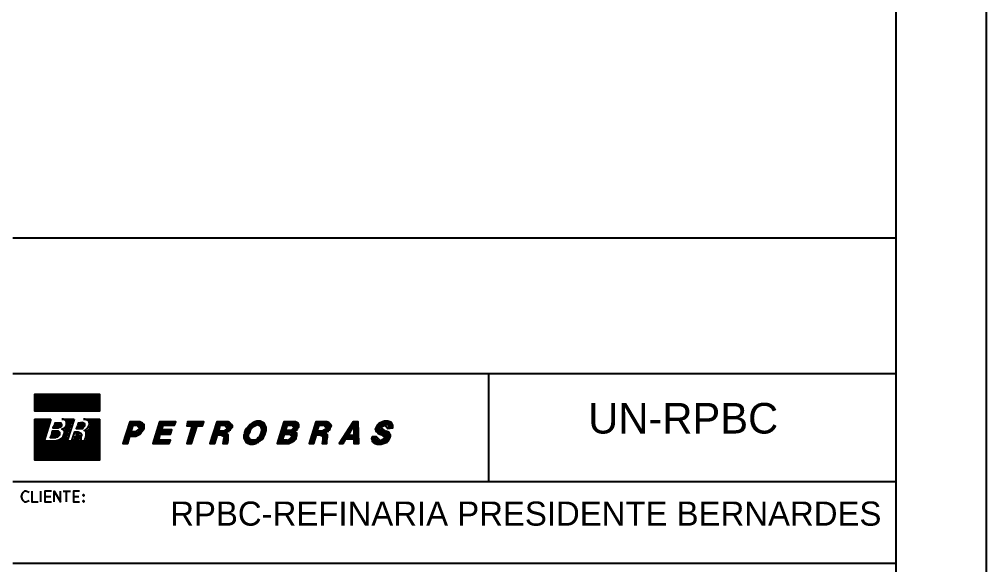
# Paper-space layout 'FOLHA 2' of a CAD drawing. Extents: x 518 to 1126, y -1 to 420.
# Drawn here: x 972.3 to 1114.7, y 78.5 to 158.7 of the extents above; entities that cross this region are included whole.
import ezdxf

# ---------------------------------------------------------------- set-up
doc = ezdxf.new("R2010")
doc.units = 0
doc.header["$MEASUREMENT"] = 0
doc.layers.add('GT_1', color=7, linetype='Continuous')
doc.styles.add('HTX1', font='O8116901', dxfattribs={"width": 1.02})

psp = doc.layouts.new('FOLHA 2')

# ---------------------------------------------------------------- linework, layer by layer
at = {"linetype": 'Continuous'}
psp.add_line((1114.7, 2.95), (1114.7, 416.17), dxfattribs=at)
at = {"layer": 'GT_1', "flags": 128}
for points in [[(542.59, 8.69), (1101.39, 8.69), (1101.39, 408.49)], [(1101.39, 8.69), (1101.39, 408.49)], [(971.39, 126.59), (1101.39, 126.59)], [(971.39, 106.59), (1101.39, 106.59)], [(1041.39, 106.59), (1041.39, 90.69)], [(981.79, 101.09), (984.19, 101.09), (984.19, 103.49), (974.59, 103.49), (974.59, 101.09), (979.39, 101.09), (981.79, 101.09)], [(974.59, 103.49), (984.19, 103.49)], [(974.59, 103.29), (984.19, 103.29)], [(974.59, 103.09), (984.19, 103.09)], [(974.59, 102.89), (984.19, 102.89)], [(974.59, 102.69), (984.19, 102.69)], [(974.59, 102.49), (984.19, 102.49)], [(974.59, 102.29), (984.19, 102.29)], [(974.59, 102.09), (984.19, 102.09)], [(974.59, 101.89), (984.19, 101.89)], [(974.59, 101.69), (984.19, 101.69)], [(974.59, 101.49), (984.19, 101.49)], [(974.59, 101.29), (984.19, 101.29)], [(974.59, 99.89), (976.99, 99.89)], [(974.59, 99.89), (974.59, 93.89), (984.19, 93.89), (984.19, 99.89)], [(974.59, 99.69), (976.79, 99.69)], [(976.99, 99.89), (975.99, 96.69)], [(977.59, 96.69), (977.99, 96.79), (978.29, 96.89), (978.59, 97.09), (978.79, 97.29), (978.89, 97.59), (978.99, 97.79), (978.99, 97.99), (978.99, 98.09), (978.89, 98.19), (978.69, 98.39), (978.59, 98.39), (978.79, 98.49), (978.99, 98.59), (979.19, 98.79), (979.29, 98.99), (979.29, 99.19), (979.29, 99.39), (979.29, 99.49), (979.19, 99.69), (978.99, 99.79), (978.79, 99.89), (978.59, 99.89)], [(978.59, 99.89), (980.39, 99.89)], [(980.19, 99.69), (979.19, 99.69)], [(980.39, 99.89), (979.39, 96.69), (980.09, 96.69), (980.49, 97.99), (980.99, 97.99), (981.19, 97.89), (981.39, 97.79), (981.49, 97.69), (981.49, 97.49), (981.39, 97.29), (981.39, 96.99), (981.39, 96.69)], [(981.79, 99.89), (984.19, 99.89)], [(982.09, 96.69), (981.99, 96.89), (982.09, 97.09), (982.19, 97.49), (982.19, 97.89), (982.19, 97.99), (982.09, 98.09), (981.89, 98.19), (982.09, 98.29), (982.29, 98.49), (982.49, 98.69), (982.59, 98.89), (982.69, 99.09), (982.69, 99.29), (982.59, 99.59), (982.49, 99.69), (982.19, 99.79), (981.99, 99.89), (981.79, 99.89)], [(984.19, 99.69), (982.59, 99.69)], [(974.59, 99.49), (976.79, 99.49)], [(974.59, 99.29), (976.79, 99.29)], [(974.59, 99.09), (976.59, 99.09)], [(974.59, 98.89), (976.59, 98.89)], [(974.59, 98.69), (976.59, 98.69)], [(974.59, 98.49), (976.39, 98.49)], [(974.59, 98.29), (976.39, 98.29)], [(977.49, 98.89), (977.29, 98.59), (978.09, 98.59), (978.19, 98.69), (978.29, 98.69), (978.49, 98.79), (978.59, 98.89), (978.59, 98.99), (978.59, 99.09), (978.49, 99.29), (978.39, 99.29), (977.59, 99.29), (977.49, 98.89)], [(977.59, 99.29), (978.39, 99.29)], [(977.59, 99.09), (978.39, 99.09)], [(977.59, 98.89), (978.39, 98.89)], [(977.59, 98.69), (978.19, 98.69)], [(979.79, 98.49), (978.99, 98.49)], [(979.79, 98.29), (978.99, 98.29)], [(979.99, 98.69), (979.19, 98.69)], [(980.19, 99.49), (979.39, 99.49)], [(980.19, 99.29), (979.39, 99.29)], [(979.99, 99.09), (979.39, 99.09)], [(979.99, 98.89), (979.39, 98.89)], [(980.89, 98.89), (980.69, 98.49), (981.39, 98.49), (981.69, 98.49), (981.79, 98.69), (981.99, 98.89), (981.99, 98.99), (981.99, 99.09), (981.99, 99.19), (981.79, 99.29), (981.69, 99.39), (980.99, 99.29), (980.89, 98.89)], [(980.79, 98.69), (981.79, 98.69)], [(980.99, 99.29), (981.79, 99.29)], [(980.99, 99.09), (981.99, 99.09)], [(980.99, 98.89), (981.99, 98.89)], [(984.19, 98.29), (982.39, 98.29)], [(984.19, 98.69), (982.59, 98.69)], [(984.19, 98.49), (982.59, 98.49)], [(984.19, 99.49), (982.79, 99.49)], [(984.19, 99.29), (982.79, 99.29)], [(984.19, 99.09), (982.79, 99.09)], [(984.19, 98.89), (982.79, 98.89)], [(987.99, 96.29), (988.29, 96.29), (988.59, 97.39), (989.19, 97.39), (989.49, 97.39), (989.69, 97.49), (989.89, 97.59), (990.09, 97.69), (990.29, 97.89), (990.49, 98.09), (990.59, 98.29), (990.69, 98.49), (990.69, 98.69), (990.69, 98.89), (990.69, 99.09), (990.49, 99.29), (990.29, 99.39), (990.09, 99.49), (989.89, 99.49), (988.59, 99.49), (987.59, 96.29), (987.99, 96.29)], [(988.19, 98.29), (988.89, 98.29)], [(988.29, 98.69), (988.99, 98.69)], [(988.29, 98.49), (988.89, 98.49)], [(988.39, 98.89), (989.09, 98.89)], [(988.49, 99.29), (990.49, 99.29)], [(988.49, 99.09), (990.69, 99.09)], [(989.09, 97.99), (988.79, 97.99), (989.09, 98.99), (989.69, 98.99), (990.09, 98.49), (989.39, 97.99), (989.09, 97.99)], [(989.89, 98.89), (990.69, 98.89)], [(989.99, 98.29), (990.59, 98.29)], [(990.09, 98.69), (990.69, 98.69)], [(990.09, 98.49), (990.69, 98.49)], [(993.19, 96.29), (994.39, 96.29), (994.59, 96.79), (992.89, 96.79), (993.09, 97.69), (994.59, 97.69), (994.79, 98.29), (993.29, 98.29), (993.49, 98.99), (995.19, 98.99), (995.39, 99.49), (992.99, 99.49), (991.99, 96.29), (993.19, 96.29)], [(992.59, 98.29), (993.29, 98.29)], [(992.69, 98.49), (993.39, 98.49)], [(992.79, 98.89), (993.49, 98.89)], [(992.79, 98.69), (993.39, 98.69)], [(992.89, 99.29), (995.29, 99.29)], [(992.89, 99.09), (995.29, 99.09)], [(997.39, 96.29), (997.69, 96.29), (998.49, 98.89), (999.29, 98.89), (999.49, 99.49), (997.09, 99.49), (996.99, 98.89), (997.79, 98.89), (996.99, 96.29), (997.39, 96.29)], [(996.99, 99.09), (999.39, 99.09)], [(997.09, 99.29), (999.39, 99.29)], [(997.59, 98.29), (998.29, 98.29)], [(997.69, 98.69), (998.39, 98.69)], [(997.69, 98.49), (998.39, 98.49)], [(997.79, 98.89), (998.49, 98.89)], [(1000.79, 96.29), (1001.09, 96.29), (1001.49, 97.59), (1001.99, 97.59), (1002.19, 97.49), (1002.39, 97.39), (1002.49, 97.19), (1002.39, 96.89), (1002.29, 96.29), (1002.99, 96.29), (1003.09, 96.79), (1003.09, 97.29), (1003.09, 97.49), (1003.09, 97.59), (1002.99, 97.69), (1002.79, 97.79), (1003.69, 98.69), (1003.69, 98.89), (1003.59, 99.09), (1003.49, 99.19), (1003.29, 99.39), (1003.09, 99.49), (1002.79, 99.49), (1001.39, 99.49), (1000.39, 96.29), (1000.79, 96.29)], [(1000.99, 98.29), (1001.69, 98.29)], [(1001.09, 98.49), (1001.79, 98.49)], [(1001.19, 98.89), (1001.89, 98.89)], [(1001.19, 98.69), (1001.79, 98.69)], [(1001.29, 99.09), (1003.59, 99.09)], [(1001.39, 99.29), (1003.49, 99.29)], [(1002.09, 98.09), (1001.69, 98.09), (1001.89, 98.99), (1002.59, 98.99), (1002.99, 98.49), (1002.39, 98.09), (1002.09, 98.09)], [(1002.89, 98.89), (1003.69, 98.89)], [(1002.89, 98.29), (1003.49, 98.29)], [(1002.99, 98.69), (1003.69, 98.69)], [(1002.99, 98.49), (1003.59, 98.49)], [(1005.49, 97.69), (1005.39, 97.59), (1005.39, 97.39), (1005.39, 97.09), (1005.49, 96.89), (1005.59, 96.69), (1005.69, 96.49), (1005.89, 96.39), (1006.09, 96.29), (1006.29, 96.19), (1006.49, 96.19), (1006.79, 96.19), (1007.19, 96.29), (1007.49, 96.49), (1007.79, 96.69), (1008.09, 96.89), (1008.29, 97.19), (1008.49, 97.59), (1008.59, 97.89), (1008.69, 98.19), (1008.69, 98.39), (1008.69, 98.69), (1008.59, 98.89), (1008.49, 99.09), (1008.39, 99.29), (1008.19, 99.39), (1007.99, 99.49), (1007.79, 99.59), (1007.59, 99.59), (1007.29, 99.59), (1006.99, 99.49), (1006.59, 99.29), (1006.29, 99.09), (1006.09, 98.79), (1005.79, 98.49), (1005.59, 98.19), (1005.49, 97.89), (1005.49, 97.69)], [(1005.69, 98.29), (1006.39, 98.29)], [(1005.79, 98.49), (1006.49, 98.49)], [(1005.89, 98.69), (1006.69, 98.69)], [(1006.29, 97.89), (1006.29, 98.09), (1006.39, 98.39), (1006.59, 98.59), (1006.79, 98.79), (1006.99, 98.89), (1007.19, 98.99), (1007.39, 99.09), (1007.59, 98.99), (1007.79, 98.89), (1007.89, 98.69), (1007.99, 98.39), (1007.99, 98.19), (1007.89, 97.79), (1007.79, 97.59), (1007.69, 97.39), (1007.59, 97.19), (1007.39, 97.09), (1007.29, 96.89), (1007.09, 96.79), (1006.89, 96.79), (1006.69, 96.79), (1006.49, 96.79), (1006.29, 96.89), (1006.19, 97.09), (1006.09, 97.29), (1006.09, 97.59), (1006.19, 97.79), (1006.29, 97.89)], [(1006.09, 98.89), (1006.99, 98.89)], [(1006.29, 99.09), (1008.59, 99.09)], [(1006.59, 99.29), (1008.39, 99.29)], [(1006.99, 99.49), (1008.09, 99.49)], [(1007.79, 98.89), (1008.59, 98.89)], [(1007.89, 98.69), (1008.69, 98.69)], [(1007.99, 98.49), (1008.69, 98.49)], [(1007.99, 98.29), (1008.69, 98.29)], [(1011.09, 96.29), (1011.79, 96.29), (1011.99, 96.29), (1012.19, 96.39), (1012.39, 96.49), (1012.59, 96.59), (1012.79, 96.69), (1012.99, 96.89), (1013.09, 96.99), (1013.09, 97.19), (1013.19, 97.49), (1013.19, 97.79), (1012.99, 97.89), (1012.79, 97.99), (1013.49, 98.69), (1013.49, 98.89), (1013.49, 99.09), (1013.39, 99.29), (1013.19, 99.39), (1012.99, 99.49), (1012.69, 99.49), (1011.29, 99.49), (1010.29, 96.29), (1011.09, 96.29)], [(1010.89, 98.49), (1011.59, 98.49)], [(1010.89, 98.29), (1011.59, 98.29)], [(1010.99, 98.69), (1011.69, 98.69)], [(1011.09, 99.09), (1013.49, 99.09)], [(1011.09, 98.89), (1011.69, 98.89)], [(1011.19, 99.29), (1013.29, 99.29)], [(1011.89, 98.19), (1011.49, 98.19), (1011.79, 98.99), (1012.49, 98.99), (1012.79, 98.59), (1012.29, 98.19), (1011.89, 98.19)], [(1012.49, 98.29), (1013.29, 98.29)], [(1012.69, 98.89), (1013.49, 98.89)], [(1012.79, 98.69), (1013.49, 98.69)], [(1012.79, 98.49), (1013.39, 98.49)], [(1015.39, 96.29), (1015.69, 96.29), (1016.09, 97.59), (1016.49, 97.59), (1016.79, 97.49), (1016.99, 97.39), (1016.99, 97.19), (1016.99, 96.89), (1016.89, 96.29), (1017.59, 96.29), (1017.59, 96.79), (1017.69, 97.29), (1017.69, 97.49), (1017.69, 97.59), (1017.59, 97.69), (1017.39, 97.79), (1018.19, 98.69), (1018.29, 98.89), (1018.19, 99.09), (1018.09, 99.19), (1017.89, 99.39), (1017.59, 99.49), (1017.39, 99.49), (1015.99, 99.49), (1014.99, 96.29), (1015.39, 96.29)], [(1015.59, 98.29), (1016.29, 98.29)], [(1015.69, 98.69), (1016.39, 98.69)], [(1015.69, 98.49), (1016.29, 98.49)], [(1015.79, 98.89), (1016.49, 98.89)], [(1015.89, 99.29), (1017.99, 99.29)], [(1015.89, 99.09), (1018.19, 99.09)], [(1016.59, 98.09), (1016.19, 98.09), (1016.49, 98.99), (1017.19, 98.99), (1017.59, 98.49), (1016.89, 98.09), (1016.59, 98.09)], [(1017.39, 98.89), (1018.19, 98.89)], [(1017.39, 98.29), (1018.09, 98.29)], [(1017.59, 98.69), (1018.19, 98.69)], [(1017.59, 98.49), (1018.19, 98.49)], [(1019.69, 96.29), (1019.99, 96.29), (1020.39, 96.99), (1021.59, 96.99), (1021.59, 96.29), (1022.29, 96.29), (1022.19, 99.49), (1021.49, 99.49), (1019.39, 96.29), (1019.69, 96.29)], [(1020.69, 98.29), (1021.29, 98.29)], [(1021.19, 98.19), (1021.59, 98.89), (1021.59, 97.49), (1020.79, 97.49), (1021.19, 98.19)], [(1020.79, 98.49), (1021.39, 98.49)], [(1020.89, 98.69), (1021.49, 98.69)], [(1021.09, 98.89), (1022.19, 98.89)], [(1021.19, 99.09), (1022.19, 99.09)], [(1021.29, 99.29), (1022.19, 99.29)], [(1021.59, 98.69), (1022.19, 98.69)], [(1021.59, 98.49), (1022.19, 98.49)], [(1021.59, 98.29), (1022.19, 98.29)], [(1024.59, 97.29), (1024.29, 97.29), (1024.19, 96.99), (1024.29, 96.79), (1024.29, 96.59), (1024.49, 96.39), (1024.69, 96.29), (1024.99, 96.19), (1025.29, 96.19), (1025.59, 96.19), (1025.89, 96.29), (1026.19, 96.39), (1026.49, 96.49), (1026.69, 96.69), (1026.79, 96.89), (1026.89, 97.09), (1026.99, 97.39), (1026.99, 97.59), (1026.89, 97.69), (1026.79, 97.89), (1026.59, 97.99), (1026.29, 98.09), (1025.99, 98.29), (1025.49, 98.69), (1026.19, 98.99), (1026.59, 98.49), (1027.29, 98.59), (1027.29, 98.79), (1027.29, 98.99), (1027.19, 99.19), (1027.09, 99.39), (1026.89, 99.49), (1026.59, 99.59), (1026.39, 99.59), (1026.09, 99.59), (1025.79, 99.49), (1025.59, 99.39), (1025.29, 99.29), (1025.19, 99.19), (1024.99, 98.99), (1024.89, 98.79), (1024.79, 98.59), (1024.69, 98.39), (1024.79, 98.19), (1024.79, 98.09), (1024.99, 97.99), (1025.09, 97.79), (1025.39, 97.69), (1025.69, 97.59), (1026.19, 97.09), (1025.49, 96.69), (1024.89, 97.29), (1024.59, 97.29)], [(1024.69, 98.29), (1025.79, 98.29)], [(1024.79, 98.69), (1025.49, 98.69)], [(1024.79, 98.49), (1025.49, 98.49)], [(1024.89, 98.89), (1025.69, 98.89)], [(1025.09, 99.09), (1027.29, 99.09)], [(1025.29, 99.29), (1027.09, 99.29)], [(1025.69, 99.49), (1026.79, 99.49)], [(1026.59, 98.89), (1027.29, 98.89)], [(1026.59, 98.69), (1027.29, 98.69)], [(974.59, 98.09), (976.39, 98.09)], [(974.59, 97.89), (976.19, 97.89)], [(974.59, 97.69), (976.19, 97.69)], [(974.59, 97.49), (976.19, 97.49)], [(974.59, 97.29), (975.99, 97.29)], [(974.59, 97.09), (975.99, 97.09)], [(974.59, 96.89), (975.99, 96.89)], [(977.09, 97.59), (976.89, 97.19), (977.69, 97.19), (977.79, 97.29), (977.89, 97.29), (977.99, 97.29), (978.19, 97.49), (978.29, 97.59), (978.29, 97.69), (978.29, 97.79), (978.29, 97.89), (978.19, 97.99), (978.09, 98.09), (977.99, 98.09), (977.89, 98.09), (977.19, 98.09), (977.09, 97.59)], [(976.99, 97.49), (977.99, 97.49)], [(976.99, 97.29), (977.79, 97.29)], [(977.19, 98.09), (977.99, 98.09)], [(977.19, 97.89), (978.19, 97.89)], [(977.19, 97.69), (978.19, 97.69)], [(979.39, 96.89), (978.39, 96.89)], [(979.39, 97.09), (978.59, 97.09)], [(979.39, 97.29), (978.79, 97.29)], [(979.79, 98.09), (978.99, 98.09)], [(979.59, 97.89), (978.99, 97.89)], [(979.59, 97.69), (978.99, 97.69)], [(979.59, 97.49), (978.99, 97.49)], [(980.19, 96.89), (981.19, 96.89)], [(980.39, 97.29), (981.39, 97.29)], [(980.39, 97.09), (981.39, 97.09)], [(980.59, 97.89), (981.19, 97.89)], [(980.59, 97.69), (981.19, 97.69)], [(980.59, 97.49), (981.39, 97.49)], [(984.19, 98.09), (982.19, 98.09)], [(984.19, 97.89), (982.19, 97.89)], [(984.19, 97.69), (982.19, 97.69)], [(984.19, 97.49), (982.19, 97.49)], [(984.19, 97.29), (982.19, 97.29)], [(984.19, 97.09), (982.19, 97.09)], [(984.19, 96.89), (982.19, 96.89)], [(987.79, 97.09), (988.49, 97.09)], [(987.79, 96.89), (988.49, 96.89)], [(987.89, 97.29), (988.59, 97.29)], [(987.99, 97.69), (990.09, 97.69)], [(987.99, 97.49), (989.69, 97.49)], [(988.09, 98.09), (988.79, 98.09)], [(988.09, 97.89), (990.39, 97.89)], [(989.79, 98.09), (990.49, 98.09)], [(992.19, 96.89), (992.89, 96.89)], [(992.29, 97.29), (992.99, 97.29)], [(992.29, 97.09), (992.89, 97.09)], [(992.39, 97.69), (993.09, 97.69)], [(992.39, 97.49), (993.09, 97.49)], [(992.49, 97.89), (994.69, 97.89)], [(992.59, 98.09), (994.69, 98.09)], [(997.19, 97.09), (997.89, 97.09)], [(997.19, 96.89), (997.89, 96.89)], [(997.29, 97.29), (997.99, 97.29)], [(997.39, 97.69), (998.09, 97.69)], [(997.39, 97.49), (997.99, 97.49)], [(997.49, 98.09), (998.19, 98.09)], [(997.49, 97.89), (998.19, 97.89)], [(1000.59, 96.89), (1001.29, 96.89)], [(1000.69, 97.29), (1001.39, 97.29)], [(1000.69, 97.09), (1001.29, 97.09)], [(1000.79, 97.49), (1001.49, 97.49)], [(1000.89, 97.89), (1002.99, 97.89)], [(1000.89, 97.69), (1003.09, 97.69)], [(1000.99, 98.09), (1001.69, 98.09)], [(1002.29, 97.49), (1003.09, 97.49)], [(1002.39, 98.09), (1003.29, 98.09)], [(1002.39, 97.29), (1003.09, 97.29)], [(1002.39, 96.89), (1003.09, 96.89)], [(1002.49, 97.09), (1003.09, 97.09)], [(1005.39, 97.49), (1006.09, 97.49)], [(1005.39, 97.29), (1006.09, 97.29)], [(1005.39, 97.09), (1006.19, 97.09)], [(1005.49, 97.89), (1006.19, 97.89)], [(1005.49, 97.69), (1006.19, 97.69)], [(1005.49, 96.89), (1006.29, 96.89)], [(1005.59, 98.09), (1006.29, 98.09)], [(1007.19, 96.89), (1007.99, 96.89)], [(1007.49, 97.09), (1008.19, 97.09)], [(1007.59, 97.29), (1008.29, 97.29)], [(1007.79, 97.49), (1008.49, 97.49)], [(1007.89, 97.89), (1008.59, 97.89)], [(1007.89, 97.69), (1008.59, 97.69)], [(1007.99, 98.09), (1008.69, 98.09)], [(1010.39, 96.89), (1011.09, 96.89)], [(1010.49, 97.09), (1011.19, 97.09)], [(1010.59, 97.49), (1011.29, 97.49)], [(1010.59, 97.29), (1011.19, 97.29)], [(1010.69, 97.69), (1011.39, 97.69)], [(1010.79, 98.09), (1013.09, 98.09)], [(1010.79, 97.89), (1013.09, 97.89)], [(1011.79, 96.79), (1011.09, 96.79), (1011.39, 97.69), (1012.09, 97.69), (1012.49, 97.29), (1011.89, 96.79)], [(1012.19, 96.89), (1012.99, 96.89)], [(1012.29, 97.69), (1013.19, 97.69)], [(1012.39, 97.09), (1013.09, 97.09)], [(1012.49, 97.49), (1013.19, 97.49)], [(1012.49, 97.29), (1013.19, 97.29)], [(1015.19, 97.09), (1015.89, 97.09)], [(1015.19, 96.89), (1015.89, 96.89)], [(1015.29, 97.29), (1015.99, 97.29)], [(1015.39, 97.69), (1017.59, 97.69)], [(1015.39, 97.49), (1015.99, 97.49)], [(1015.49, 98.09), (1016.19, 98.09)], [(1015.49, 97.89), (1017.59, 97.89)], [(1016.89, 97.49), (1017.69, 97.49)], [(1016.99, 98.09), (1017.89, 98.09)], [(1016.99, 97.29), (1017.69, 97.29)], [(1016.99, 97.09), (1017.69, 97.09)], [(1016.99, 96.89), (1017.59, 96.89)], [(1019.79, 96.89), (1020.39, 96.89)], [(1019.89, 97.09), (1022.29, 97.09)], [(1019.99, 97.29), (1022.19, 97.29)], [(1020.09, 97.49), (1022.19, 97.49)], [(1020.29, 97.69), (1020.89, 97.69)], [(1020.39, 97.89), (1020.99, 97.89)], [(1020.49, 98.09), (1021.19, 98.09)], [(1021.59, 98.09), (1022.19, 98.09)], [(1021.59, 97.89), (1022.19, 97.89)], [(1021.59, 97.69), (1022.19, 97.69)], [(1021.59, 96.89), (1022.29, 96.89)], [(1024.19, 96.89), (1025.09, 96.89)], [(1024.29, 97.09), (1024.89, 97.09)], [(1024.79, 98.09), (1026.39, 98.09)], [(1024.99, 97.89), (1026.69, 97.89)], [(1025.49, 97.69), (1026.89, 97.69)], [(1025.99, 97.49), (1026.99, 97.49)], [(1025.99, 96.89), (1026.79, 96.89)], [(1026.19, 97.29), (1026.99, 97.29)], [(1026.19, 97.09), (1026.89, 97.09)], [(974.59, 96.69), (984.19, 96.69)], [(974.59, 96.49), (984.19, 96.49)], [(984.19, 96.29), (974.59, 96.29)], [(974.59, 96.09), (984.19, 96.09)], [(984.19, 95.89), (974.59, 95.89)], [(974.59, 95.69), (984.19, 95.69)], [(984.19, 95.49), (974.59, 95.49)], [(987.59, 96.29), (988.29, 96.29)], [(987.69, 96.69), (988.39, 96.69)], [(987.69, 96.49), (988.29, 96.49)], [(991.99, 96.29), (994.39, 96.29)], [(992.09, 96.69), (994.49, 96.69)], [(992.09, 96.49), (994.49, 96.49)], [(996.99, 96.49), (997.69, 96.49)], [(996.99, 96.29), (997.69, 96.29)], [(997.09, 96.69), (997.79, 96.69)], [(1000.39, 96.29), (1001.09, 96.29)], [(1000.49, 96.69), (1001.19, 96.69)], [(1000.49, 96.49), (1001.19, 96.49)], [(1002.29, 96.49), (1002.99, 96.49)], [(1002.29, 96.29), (1002.99, 96.29)], [(1002.39, 96.69), (1002.99, 96.69)], [(1005.59, 96.69), (1007.79, 96.69)], [(1005.69, 96.49), (1007.59, 96.49)], [(1005.99, 96.29), (1007.19, 96.29)], [(1010.29, 96.49), (1012.49, 96.49)], [(1010.29, 96.29), (1011.79, 96.29)], [(1010.39, 96.69), (1012.79, 96.69)], [(1014.99, 96.29), (1015.69, 96.29)], [(1015.09, 96.69), (1015.79, 96.69)], [(1015.09, 96.49), (1015.69, 96.49)], [(1016.89, 96.69), (1017.59, 96.69)], [(1016.89, 96.49), (1017.59, 96.49)], [(1016.89, 96.29), (1017.59, 96.29)], [(1019.39, 96.29), (1019.99, 96.29)], [(1019.49, 96.49), (1020.19, 96.49)], [(1019.59, 96.69), (1020.29, 96.69)], [(1021.59, 96.69), (1022.29, 96.69)], [(1021.59, 96.49), (1022.29, 96.49)], [(1021.59, 96.29), (1022.29, 96.29)], [(1024.29, 96.69), (1026.59, 96.69)], [(1024.39, 96.49), (1026.39, 96.49)], [(1024.69, 96.29), (1025.89, 96.29)], [(974.59, 95.29), (984.19, 95.29)], [(984.19, 95.09), (974.59, 95.09)], [(974.59, 94.89), (984.19, 94.89)], [(984.19, 94.69), (974.59, 94.69)], [(974.59, 94.49), (984.19, 94.49)], [(984.19, 94.29), (974.59, 94.29)], [(974.59, 94.09), (984.19, 94.09)], [(971.39, 90.69), (1101.39, 90.69)], [(973.79, 89.09), (973.29, 89.29), (973.09, 89.29), (972.89, 89.09), (972.69, 88.79), (972.59, 88.49), (972.69, 88.19), (972.89, 87.89), (973.09, 87.69), (973.29, 87.69), (973.79, 87.89)], [(974.19, 89.29), (974.19, 87.69), (975.09, 87.69)], [(975.49, 87.69), (975.49, 89.29)], [(977.09, 89.29), (976.09, 89.29), (976.09, 87.69), (977.09, 87.69)], [(976.09, 88.49), (976.99, 88.49)], [(977.49, 87.69), (977.49, 89.29), (978.39, 87.69), (978.39, 89.29)], [(978.79, 89.29), (979.89, 89.29)], [(979.29, 87.69), (979.29, 89.29)], [(981.19, 89.29), (980.29, 89.29), (980.29, 87.69), (981.19, 87.69)], [(980.29, 88.49), (981.09, 88.49)], [(981.89, 88.59), (981.89, 88.69), (981.79, 88.79), (981.69, 88.69), (981.79, 88.59), (981.89, 88.59)], [(981.89, 87.69), (981.89, 87.79), (981.79, 87.89), (981.69, 87.79), (981.79, 87.69), (981.89, 87.69)], [(971.39, 78.69), (1101.39, 78.69)]]:
    psp.add_lwpolyline(points, dxfattribs=at)

# ---------------------------------------------------------------- texts
at = {"layer": 'GT_1', "style": 'HTX1', "width": 1.02}
for s, height, p in [('UN-RPBC', 4.5, (1056.06, 97.76)), ('RPBC-REFINARIA PRESIDENTE BERNARDES ', 3.55, (994.55, 84.2))]:
    psp.add_text(s, height=height, dxfattribs=at).set_placement(p)

doc.saveas('drawing.dxf')
